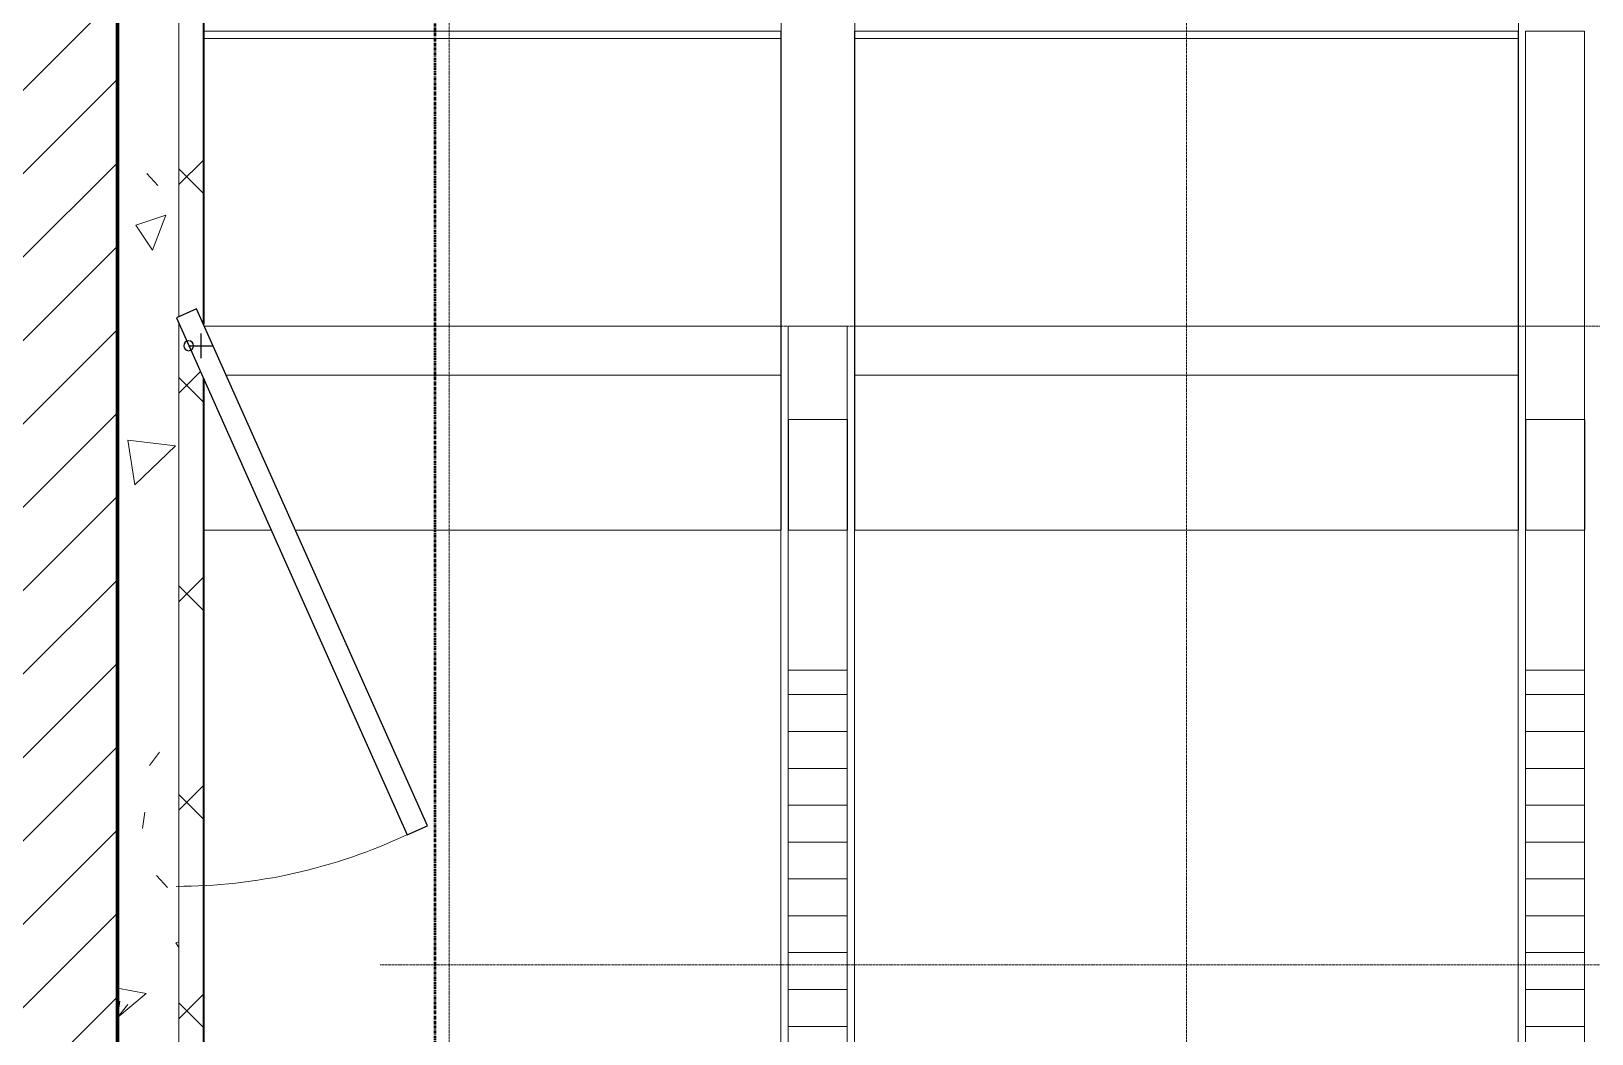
# Model space of a CAD drawing. Header units: millimetres. Extents: x -712454 to -640739, y -26917 to 7174.
# Drawn here: x -682533 to -679358, y -13623 to -11583 of the extents above; entities that cross this region are included whole.
import ezdxf

# ---------------------------------------------------------------- set-up
doc = ezdxf.new("R2010")
doc.units = ezdxf.units.MM
doc.linetypes.add('DPA_Grid _ Level 100', pattern=[10, 5.5, -1.6, 1.3, -1.6])
doc.linetypes.add('DPA_Hidden 50', pattern=[3, 2, -1])
for name, color, linetype, lineweight in [('A-DETL', 1, 'Continuous', 70), ('A-DOOR', 3, 'Continuous', 70), ('A-DOOR-E', 2, 'Continuous', 25), ('A-DOOR-OPNG', 2, 'Continuous', 9), ('A-GLAZ-CURT', 2, 'Continuous', 9), ('A-WALL', 5, 'Continuous', 35), ('A-WALL-FNSH', 2, 'Continuous', 35), ('A-WALL-PATT', 1, 'Continuous', 35), ('G-ANNO-SECL', 3, 'Continuous', 9)]:
    doc.layers.add(name, color=color, linetype=linetype, lineweight=lineweight)

# ---------------------------------------------------------------- blocks, each defined once
blk = doc.blocks.new('DPA_AC-SG-PI - A1_1200x1300 mm-11371312-4213-01 ENLARGED ENTRANCE 3 GROUND LEVEL - REFLECTED CEILING PLAN')
at = {"layer": 'A-DOOR', "lineweight": 25}
for p, q in [((-500, -5), (-500, 45)), ((-525, 20), (-475, 20))]:
    blk.add_line(p, q, dxfattribs=at)
for start, end in [(0, 180), (180, 360)]:
    blk.add_arc((-500, -5), 10, start, end, dxfattribs=at)
at = {"layer": 'A-DOOR-E'}
for p, q in [((476.5, 480.9), (-575, 11.1)), ((494.9, 439.9), (476.5, 480.9)), ((-556.6, -30), (494.9, 439.9)), ((-575, 11.1), (-556.6, -30))]:
    blk.add_line(p, q, dxfattribs=at)
at = {"layer": 'A-DOOR-OPNG'}
blk.add_arc((-500, -30.2), 1100, 0, 25.2558, dxfattribs=at)
blk = doc.blocks.new('System Panel - DPA-AR_Metal Ceiling Rectangular Panel-12679260-4213-01 ENLARGED ENTRANCE 3 GROUND LEVEL - REFLECTED CEILING PLAN')
at = {"layer": 'A-GLAZ-CURT'}
for p, q in [((-682357.4, -12283), (-682357.4, -14683)), ((-682357.4, -14683), (-682357.4, -12283)), ((-682135.9, -12283), (-681007.4, -12283)), ((-681007.4, -12283), (-681007.4, -14683)), ((-681007.4, -14683), (-681007.4, -12598)), ((-682182.4, -14683), (-681007.4, -14683)), ((-681007.4, -14683), (-682182.4, -14683))]:
    blk.add_line(p, q, dxfattribs=at)
blk = doc.blocks.new('System Panel - DPA-AR_Metal Ceiling Rectangular Panel-V45-4213-01 ENLARGED ENTRANCE 3 GROUND LEVEL - REFLECTED CEILING PLAN')
at = {"layer": 'A-GLAZ-CURT'}
for p, q in [((-680857.4, -12283), (-680857.4, -14683)), ((-680857.4, -14683), (-680857.4, -12283)), ((-680857.4, -12283), (-679507.4, -12283)), ((-679507.4, -12283), (-679507.4, -14683)), ((-679507.4, -14683), (-679507.4, -12598)), ((-680857.4, -14683), (-679507.4, -14683)), ((-679507.4, -14683), (-680857.4, -14683))]:
    blk.add_line(p, q, dxfattribs=at)
blk = doc.blocks.new('DPA_CP_Metal Ceiling Luminaire - Linear Luminaire Entrance-V46-4213-01 ENLARGED ENTRANCE 3 GROUND LEVEL - REFLECTED CEILING PLAN')
at = {"layer": 'A-GLAZ-CURT'}
h = blk.add_hatch(dxfattribs=at)
h.set_pattern_fill('FP_6', color=256, style=0, pattern_type=2)
h.set_pattern_definition([(0, (-679466.046, -16082.944), (0, -75), [])])
h.paths.add_polyline_path([(-680872.4, -16482.9), (-680872.4, -15282.9), (-680992.4, -15282.9), (-680992.4, -16482.9)])
for p, q in [((-680992.4, -15282.9), (-680992.4, -16482.9)), ((-680872.4, -15282.9), (-680992.4, -15282.9)), ((-680992.4, -15282.9), (-680872.4, -15282.9)), ((-680992.4, -16482.9), (-680992.4, -15282.9)), ((-680872.4, -16482.9), (-680872.4, -15282.9)), ((-680872.4, -15282.9), (-680872.4, -16482.9)), ((-680992.4, -16482.9), (-680872.4, -16482.9)), ((-680872.4, -16482.9), (-680992.4, -16482.9))]:
    blk.add_line(p, q, dxfattribs=at)
blk = doc.blocks.new('DPA_CP_Metal Ceiling Panel - Vertical Panel Entrance-V48-4213-01 ENLARGED ENTRANCE 3 GROUND LEVEL - REFLECTED CEILING PLAN')
at = {"layer": 'A-GLAZ-CURT'}
for p, q in [((-680992.4, -12182.9), (-680872.4, -12182.9)), ((-680992.4, -12182.9), (-680992.4, -12882.9)), ((-680992.4, -12182.9), (-680992.4, -12882.9)), ((-680872.4, -12182.9), (-680992.4, -12182.9)), ((-680992.4, -12182.9), (-680872.4, -12182.9)), ((-680992.4, -12882.9), (-680992.4, -12182.9)), ((-680872.4, -12182.9), (-680872.4, -12882.9)), ((-680872.4, -12373), (-680872.4, -12182.9)), ((-680872.4, -12182.9), (-680872.4, -12882.9)), ((-680872.4, -12882.9), (-680872.4, -12598)), ((-680992.4, -12882.9), (-680872.4, -12882.9)), ((-680992.4, -12882.9), (-680872.4, -12882.9)), ((-680872.4, -12882.9), (-680992.4, -12882.9))]:
    blk.add_line(p, q, dxfattribs=at)
blk = doc.blocks.new('System Panel - DPA-AR_Metal Ceiling Rectangular Panel-V50-4213-01 ENLARGED ENTRANCE 3 GROUND LEVEL - REFLECTED CEILING PLAN')
at = {"layer": 'A-GLAZ-CURT'}
for p, q in [((-682357.4, -12183), (-682357.4, -12283)), ((-682357.4, -12283), (-682357.4, -12183)), ((-682180.6, -12183), (-681007.4, -12183)), ((-681007.4, -12183), (-681007.4, -12283)), ((-681007.4, -12283), (-682135.9, -12283))]:
    blk.add_line(p, q, dxfattribs=at)
blk = doc.blocks.new('System Panel - DPA-AR_Metal Ceiling Rectangular Panel-V51-4213-01 ENLARGED ENTRANCE 3 GROUND LEVEL - REFLECTED CEILING PLAN')
at = {"layer": 'A-GLAZ-CURT'}
for p, q in [((-680857.4, -12183), (-680857.4, -12283)), ((-680857.4, -12283), (-680857.4, -12183)), ((-680857.4, -12183), (-679507.4, -12183)), ((-679507.4, -12183), (-679507.4, -12283)), ((-679507.4, -12283), (-680857.4, -12283))]:
    blk.add_line(p, q, dxfattribs=at)
blk = doc.blocks.new('DPA_CP_Metal Ceiling Panel - Vertical Panel Entrance-V61-4213-01 ENLARGED ENTRANCE 3 GROUND LEVEL - REFLECTED CEILING PLAN')
at = {"layer": 'A-GLAZ-CURT'}
for p, q in [((-679492.4, -11583), (-679372.4, -11583)), ((-679492.4, -11583), (-679492.4, -12182.9)), ((-679492.4, -11583), (-679492.4, -12182.9)), ((-679372.4, -11583), (-679492.4, -11583)), ((-679492.4, -11583), (-679372.4, -11583)), ((-679492.4, -12182.9), (-679492.4, -11583)), ((-679372.4, -11583), (-679372.4, -12182.9)), ((-679372.4, -12182.9), (-679372.4, -11583)), ((-679372.4, -11583), (-679372.4, -12182.9)), ((-679492.4, -12182.9), (-679372.4, -12182.9)), ((-679492.4, -12182.9), (-679372.4, -12182.9)), ((-679372.4, -12182.9), (-679492.4, -12182.9))]:
    blk.add_line(p, q, dxfattribs=at)
blk = doc.blocks.new('System Panel - DPA-AR_Metal Ceiling Rectangular Panel-V62-4213-01 ENLARGED ENTRANCE 3 GROUND LEVEL - REFLECTED CEILING PLAN')
at = {"layer": 'A-GLAZ-CURT'}
for p, q in [((-680857.4, -11583), (-680857.4, -12183)), ((-680857.4, -12183), (-680857.4, -11583)), ((-680857.4, -11583), (-679507.4, -11583)), ((-679507.4, -11583), (-679507.4, -12183)), ((-679507.4, -12183), (-680857.4, -12183))]:
    blk.add_line(p, q, dxfattribs=at)
blk = doc.blocks.new('System Panel - DPA-AR_Metal Ceiling Rectangular Panel-V63-4213-01 ENLARGED ENTRANCE 3 GROUND LEVEL - REFLECTED CEILING PLAN')
at = {"layer": 'A-GLAZ-CURT'}
for p, q in [((-682357.4, -11583), (-682357.4, -12183)), ((-682357.4, -12183), (-682357.4, -11583)), ((-682182.4, -11583), (-681007.4, -11583)), ((-681007.4, -11583), (-681007.4, -12183)), ((-681007.4, -12183), (-682180.6, -12183))]:
    blk.add_line(p, q, dxfattribs=at)
blk = doc.blocks.new('System Panel - DPA-AR_Metal Ceiling Rectangular Panel-12681539-4213-01 ENLARGED ENTRANCE 3 GROUND LEVEL - REFLECTED CEILING PLAN')
at = {"layer": 'A-GLAZ-CURT'}
for p, q in [((-682182.4, -11598), (-681006.7, -11598)), ((-681006.7, -12598), (-681006.7, -11598)), ((-681006.7, -11598), (-681006.7, -12598)), ((-682044.5, -12598), (-682182.4, -12598)), ((-681006.7, -12598), (-681995.2, -12598))]:
    blk.add_line(p, q, dxfattribs=at)
blk = doc.blocks.new('System Panel - DPA-AR_Metal Ceiling Rectangular Panel-V64-4213-01 ENLARGED ENTRANCE 3 GROUND LEVEL - REFLECTED CEILING PLAN')
at = {"layer": 'A-GLAZ-CURT'}
for p, q in [((-680856.7, -12598), (-680856.7, -11598)), ((-680856.7, -11598), (-679506.7, -11598)), ((-679506.7, -12598), (-679506.7, -11598)), ((-679506.7, -11598), (-679506.7, -12598)), ((-679506.7, -12598), (-680856.7, -12598))]:
    blk.add_line(p, q, dxfattribs=at)
blk = doc.blocks.new('System Panel - DPA-AR_Metal Ceiling Rectangular Panel-V65-4213-01 ENLARGED ENTRANCE 3 GROUND LEVEL - REFLECTED CEILING PLAN')
at = {"layer": 'A-GLAZ-CURT'}
for p, q in [((-679506.7, -9198), (-680856.7, -9198)), ((-680856.7, -9198), (-680856.7, -9398)), ((-680856.7, -11598), (-680856.7, -9198)), ((-680856.7, -9198), (-679506.7, -9198)), ((-679506.7, -9398), (-679506.7, -9198)), ((-679506.7, -9198), (-679506.7, -11598)), ((-680856.7, -11398), (-680856.7, -11433)), ((-679506.7, -11433), (-679506.7, -11398)), ((-679506.7, -11598), (-679506.7, -11583)), ((-679506.7, -11598), (-680856.7, -11598))]:
    blk.add_line(p, q, dxfattribs=at)
blk = doc.blocks.new('System Panel - DPA-AR_Metal Ceiling Rectangular Panel-V66-4213-01 ENLARGED ENTRANCE 3 GROUND LEVEL - REFLECTED CEILING PLAN')
at = {"layer": 'A-GLAZ-CURT'}
for p, q in [((-681006.7, -9198), (-682232.4, -9198)), ((-682232.4, -9198), (-681006.7, -9198)), ((-681006.7, -9398), (-681006.7, -9198)), ((-681006.7, -9198), (-681006.7, -11598)), ((-682356.7, -9273), (-682356.7, -9323)), ((-682356.7, -9323), (-682356.7, -9273)), ((-681006.7, -11433), (-681006.7, -11398)), ((-681006.7, -11598), (-681006.7, -11583)), ((-681006.7, -11598), (-682182.4, -11598))]:
    blk.add_line(p, q, dxfattribs=at)
blk = doc.blocks.new('DPA_CP_Metal Ceiling Panel - Vertical Panel Entrance-12681732-4213-01 ENLARGED ENTRANCE 3 GROUND LEVEL - REFLECTED CEILING PLAN')
at = {"layer": 'A-GLAZ-CURT'}
for p, q in [((-680991.7, -12373), (-680871.7, -12373)), ((-680991.7, -12373), (-680991.7, -12598)), ((-680991.7, -12373), (-680871.7, -12373)), ((-680991.7, -12598), (-680991.7, -12373)), ((-680871.7, -12373), (-680871.7, -12598)), ((-680871.7, -12598), (-680871.7, -12373)), ((-680871.7, -12373), (-680871.7, -12598)), ((-680991.7, -12598), (-680871.7, -12598)), ((-680871.7, -12598), (-680991.7, -12598))]:
    blk.add_line(p, q, dxfattribs=at)

msp = doc.modelspace()

# ---------------------------------------------------------------- hatches: boundary and pattern name
at = {"layer": 'A-WALL-PATT', "lineweight": 9}
h = msp.add_hatch(dxfattribs=at)
h.set_pattern_fill('FP_2', color=256, style=0, pattern_type=2)
h.set_pattern_definition([(45, (0, 0), (-84.852814, 84.852814), [])])
h.paths.add_polyline_path([(-682357.4, -17123), (-682357.4, -9323), (-682557.4, -9323), (-682557.4, -17123)])
h = msp.add_hatch(dxfattribs=at)
h.set_pattern_fill('FP_4', color=256, angle=130, style=0, pattern_type=2)
h.set_pattern_definition([(40, (-682357.4, -13590.47), (-63.76, 728.74), [76.2, -838.2]), (95, (-682357.4, -13590.5), (764.23, -140.97), [60.96, -670.56]), (349.549, (-682362.7, -13529.74), (700.47, 587.77), [64.76, -712.36]), (43.816, (-682154.2, -13590.5), (-168.17, 1084.32), [114.3, -1257.3]), (353.364, (-682168.2, -13500.1), (989.7, 949.6), [97.14, -1068.54]), (98.816, (-682154.2, -13590.5), (989.7, 949.62), [91.44, -1005.84]), (69, (-682205, -13488.87), (-409.06, 606.46), [76.2, -838.2]), (124, (-682205, -13488.9), (736.75, 247.21), [60.96, -670.56]), (18.549, (-682239.06, -13438.3), (327.69, 853.67), [64.76, -712.36]), (52.5, (-682357.37, -13590.47), (338.22, 12.355), [33.53, -628.904, 33.53, -1320.29]), (52.5, (-682357.37, -13590.47), (338.22, 12.355), [-695.96, -647.19, 33.53, -639.57]), (82.5, (-682357.37, -13590.47), (400.722, 267.28), [33.53, -354.584, 33.53, -870.204]), (82.5, (-682357.37, -13590.47), (400.722, 267.28), [-421.64, -613.664, 33.53, -223.01]), (122.5, (-682357.37, -13817.04), (-22.915, 542.363), [33.53, -220.47, 33.53, -1810.51]), (122.5, (-682357.37, -13817.04), (-22.915, 542.363), [-287.53, -758.95, 33.53, -1018.03]), (132.5, (-682357.37, -13918.64), (101.707, 592.517), [33.53, -296.67, 33.53, -1239.52]), (132.5, (-682357.37, -13918.64), (101.707, 592.517), [-363.73, -492.76, 33.53, -713.23])])
h.paths.add_polyline_path([(-682232.4, -17858), (-682232.4, -17832.9), (-682357.4, -17832.9), (-682357.4, -17858)])
h.paths.add_polyline_path([(-682232.4, -17692.9), (-682232.4, -12177.4), (-682237.3, -12166.3), (-682232.4, -12164.1), (-682232.4, -9523), (-682357.4, -9523), (-682357.4, -17692.9)])
h = msp.add_hatch(dxfattribs=at)
h.set_pattern_fill('FP_5', color=256, style=0, pattern_type=2)
h.set_pattern_definition([(45, (0, 0), (-212.13203, 212.13203), []), (135, (0, 0), (-212.13203, -212.13203), [])])
h.paths.add_polyline_path([(-682232.4, -17233), (-682182.4, -17233), (-682182.4, -12289.3), (-682208, -12231.9), (-682212.4, -12233), (-682219.4, -12230.1), (-682222.4, -12223), (-682222, -12220.4), (-682217.4, -12214.3), (-682216.3, -12213.3), (-682232.4, -12177.4), (-682232.4, -15572.3)])
h.paths.add_polyline_path([(-682182.4, -12179), (-682182.4, -11483), (-682232.4, -11483), (-682232.4, -12164.1), (-682196.2, -12148)])

# ---------------------------------------------------------------- linework, layer by layer
at = {"layer": 'A-DETL', "color": 8, "linetype": 'DPA_Hidden 50', "lineweight": 9}
for p, q in [((-681682.4, -6258), (-681682.4, -21183)), ((-680182.4, -6258), (-680182.4, -21183)), ((-682157.4, -12183), (-663871.1, -12183)), ((-681822.4, -13482.9), (-657422.4, -13482.9))]:
    msp.add_line(p, q, dxfattribs=at)
at = {"layer": 'A-WALL', "color": 7, "lineweight": 70}
for p, q in [((-682357.4, -9523), (-682357.4, -12123)), ((-682357.4, -12123), (-682357.4, -13323)), ((-682357.4, -13323), (-682357.4, -17123))]:
    msp.add_line(p, q, dxfattribs=at)
at = {"layer": 'A-WALL', "lineweight": 9}
for p, q in [((-682232.4, -11483), (-682232.4, -12123)), ((-682232.4, -12123), (-682232.4, -11483)), ((-682232.4, -12123), (-682232.4, -12164.1)), ((-682232.4, -12164.1), (-682232.4, -12123)), ((-682232.4, -12177.4), (-682232.4, -13323)), ((-682232.4, -13323), (-682232.4, -12177.4)), ((-682232.4, -13323), (-682232.4, -17233)), ((-682232.4, -17233), (-682232.4, -13323))]:
    msp.add_line(p, q, dxfattribs=at)
at = {"layer": 'A-WALL-FNSH', "color": 250}
for p, q in [((-682357.4, -12123), (-682357.4, -9523)), ((-682182.4, -11483), (-682182.4, -12123)), ((-682357.4, -13323), (-682357.4, -12123)), ((-682182.4, -12123), (-682182.4, -12179)), ((-682182.4, -12289.3), (-682182.4, -13323)), ((-682357.4, -17692.9), (-682357.4, -13323)), ((-682182.4, -13323), (-682182.4, -17182.9))]:
    msp.add_line(p, q, dxfattribs=at)
at = {"layer": 'G-ANNO-SECL', "linetype": 'DPA_Grid _ Level 100', "lineweight": 50}
msp.add_line((-681711.7, 5363), (-681711.7, -23590.3), dxfattribs=at)

# ---------------------------------------------------------------- block references
at = {"layer": 'A-DOOR-E', "rotation": 270}
msp.add_blockref('DPA_AC-SG-PI - A1_1200x1300 mm-11371312-4213-01 ENLARGED ENTRANCE 3 GROUND LEVEL - REFLECTED CEILING PLAN', (-682207.4, -12723), dxfattribs=at)
at = {"layer": 'A-GLAZ-CURT'}
for name, p in [('System Panel - DPA-AR_Metal Ceiling Rectangular Panel-V66-4213-01 ENLARGED ENTRANCE 3 GROUND LEVEL - REFLECTED CEILING PLAN', (0, 0)), ('System Panel - DPA-AR_Metal Ceiling Rectangular Panel-V65-4213-01 ENLARGED ENTRANCE 3 GROUND LEVEL - REFLECTED CEILING PLAN', (0, 0)), ('System Panel - DPA-AR_Metal Ceiling Rectangular Panel-V63-4213-01 ENLARGED ENTRANCE 3 GROUND LEVEL - REFLECTED CEILING PLAN', (0, 0)), ('System Panel - DPA-AR_Metal Ceiling Rectangular Panel-V62-4213-01 ENLARGED ENTRANCE 3 GROUND LEVEL - REFLECTED CEILING PLAN', (0, 0)), ('DPA_CP_Metal Ceiling Panel - Vertical Panel Entrance-V61-4213-01 ENLARGED ENTRANCE 3 GROUND LEVEL - REFLECTED CEILING PLAN', (0, 0)), ('System Panel - DPA-AR_Metal Ceiling Rectangular Panel-12681539-4213-01 ENLARGED ENTRANCE 3 GROUND LEVEL - REFLECTED CEILING PLAN', (0, 0)), ('System Panel - DPA-AR_Metal Ceiling Rectangular Panel-V64-4213-01 ENLARGED ENTRANCE 3 GROUND LEVEL - REFLECTED CEILING PLAN', (0, 0)), ('System Panel - DPA-AR_Metal Ceiling Rectangular Panel-V50-4213-01 ENLARGED ENTRANCE 3 GROUND LEVEL - REFLECTED CEILING PLAN', (0, 0)), ('DPA_CP_Metal Ceiling Panel - Vertical Panel Entrance-V48-4213-01 ENLARGED ENTRANCE 3 GROUND LEVEL - REFLECTED CEILING PLAN', (0, 0)), ('System Panel - DPA-AR_Metal Ceiling Rectangular Panel-V51-4213-01 ENLARGED ENTRANCE 3 GROUND LEVEL - REFLECTED CEILING PLAN', (0, 0)), ('DPA_CP_Metal Ceiling Panel - Vertical Panel Entrance-V48-4213-01 ENLARGED ENTRANCE 3 GROUND LEVEL - REFLECTED CEILING PLAN', (1500, 0)), ('System Panel - DPA-AR_Metal Ceiling Rectangular Panel-12679260-4213-01 ENLARGED ENTRANCE 3 GROUND LEVEL - REFLECTED CEILING PLAN', (0, 0)), ('System Panel - DPA-AR_Metal Ceiling Rectangular Panel-V45-4213-01 ENLARGED ENTRANCE 3 GROUND LEVEL - REFLECTED CEILING PLAN', (0, 0)), ('DPA_CP_Metal Ceiling Panel - Vertical Panel Entrance-12681732-4213-01 ENLARGED ENTRANCE 3 GROUND LEVEL - REFLECTED CEILING PLAN', (0, 0)), ('DPA_CP_Metal Ceiling Panel - Vertical Panel Entrance-12681732-4213-01 ENLARGED ENTRANCE 3 GROUND LEVEL - REFLECTED CEILING PLAN', (1500, 0)), ('DPA_CP_Metal Ceiling Luminaire - Linear Luminaire Entrance-V46-4213-01 ENLARGED ENTRANCE 3 GROUND LEVEL - REFLECTED CEILING PLAN', (0, 2400)), ('DPA_CP_Metal Ceiling Luminaire - Linear Luminaire Entrance-V46-4213-01 ENLARGED ENTRANCE 3 GROUND LEVEL - REFLECTED CEILING PLAN', (1500, 2400))]:
    msp.add_blockref(name, p, dxfattribs=at)

doc.saveas('drawing.dxf')
